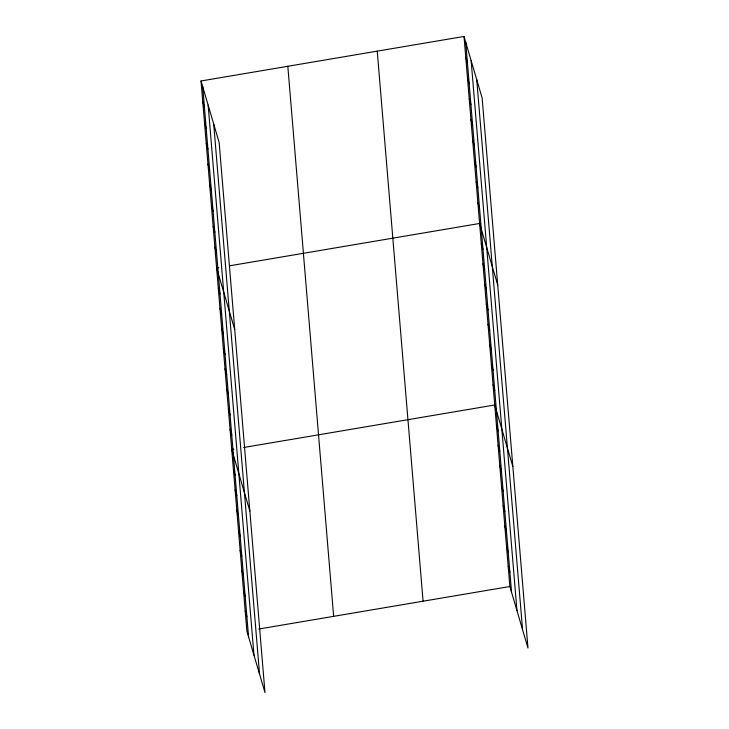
<?xml version="1.0" encoding="UTF-8"?>
<svg xmlns="http://www.w3.org/2000/svg" width="729" height="729" viewBox="0 0 729 729"><rect width="100%" height="100%" fill="white"/><g stroke="black" fill="none" stroke-linecap="round" stroke-linejoin="round"><path stroke-width="1.09" d="M201.031 80.974L219.137 142.492L264.973 692.55L246.867 631.041L201.031 80.974L464.027 36.45L482.133 97.959L527.969 648.026L509.863 586.508L464.027 36.45M218.782 267.634L216.613 267.999L234.72 329.508M229.635 265.793L479.609 223.466L497.716 284.984M233.909 449.146L231.74 449.52L249.847 511.029M243.677 447.497L494.736 404.987L512.842 466.505M258.804 629.018L509.863 586.508M465.758 57.226L467.453 62.986M467.489 78.012L469.184 83.762M469.221 98.789L470.916 104.548M470.952 119.574L472.647 125.324M472.684 140.351L474.379 146.101M474.415 161.127L476.11 166.886M476.146 181.913L477.841 187.663M477.878 202.689L479.573 208.448M481.295 243.641L482.99 249.391M482.972 263.807L484.667 269.566M484.657 283.973L486.352 289.732M486.334 304.148L488.029 309.898M488.02 324.314L489.706 330.064M489.697 344.48L491.392 350.239M491.373 364.655L493.068 370.405M493.059 384.821L494.754 390.571M496.422 425.162L498.117 430.912M498.098 445.328L499.793 451.078M499.784 465.494L501.47 471.253M501.461 485.669L503.156 491.419M503.147 505.835L504.832 511.585M504.823 526.001L506.518 531.76M506.5 546.176L508.195 551.926M508.186 566.342L509.881 572.092M202.762 101.759L204.457 107.509M204.494 122.536L206.189 128.295M206.225 143.321L207.92 149.071M207.956 164.098L209.651 169.848M209.688 184.874L211.383 190.633M211.419 205.66L213.114 211.41M213.15 226.437L214.845 232.196M214.882 247.213L216.577 252.972M218.299 288.165L219.985 293.924M219.976 308.331L221.671 314.09M221.652 328.506L223.347 334.256M223.338 348.672L225.033 354.431M225.015 368.838L226.71 374.597M226.701 389.013L228.396 394.763M228.377 409.179L230.072 414.938M230.063 429.345L231.749 435.104M233.426 469.686L235.112 475.436M235.102 489.852L236.797 495.611M236.779 510.027L238.474 515.777M238.465 530.193L240.16 535.943M240.142 550.359L241.837 556.118M241.828 570.534L243.522 576.284M243.504 590.7L245.199 596.45M245.19 610.866L246.876 616.625M476.72 79.561L522.556 629.619M471.134 60.607L516.97 610.665M465.722 42.2L511.558 592.267M377.239 51.148L423.075 601.206M287.818 66.284L333.654 616.342M213.715 124.094L259.551 674.152M208.139 105.131L253.974 655.189M202.726 86.733L248.562 636.791"/></g></svg>
